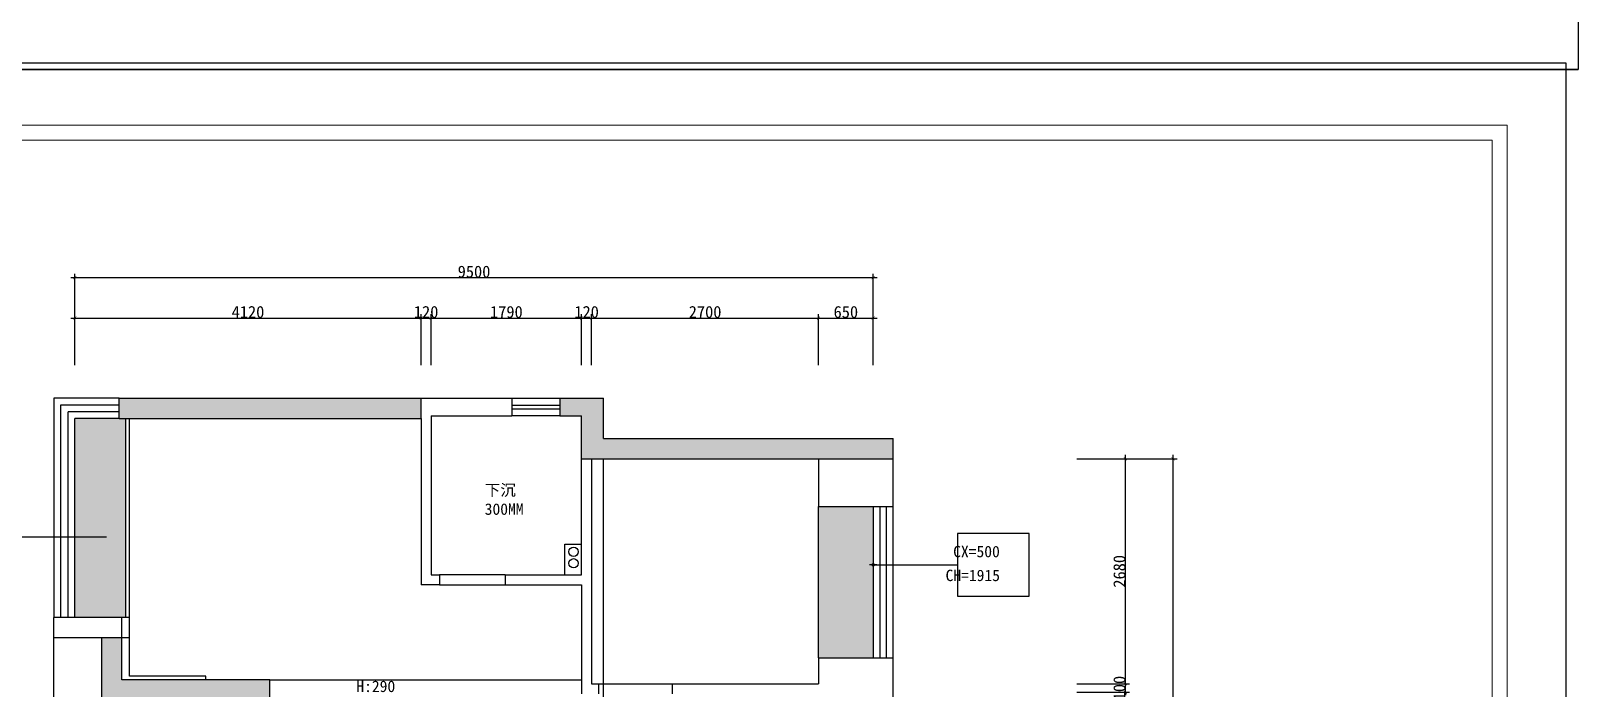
# Model space of a CAD drawing. Header units: inches. Extents: x 1174834 to 1369688, y -175882 to -108740.
# Drawn here: x 1215221 to 1233633, y -135075 to -127251 of the extents above; entities that cross this region are included whole.
import ezdxf

# ---------------------------------------------------------------- set-up
doc = ezdxf.new("R2010")
doc.units = ezdxf.units.IN
doc.header["$LTSCALE"] = 500
doc.header["$MEASUREMENT"] = 0
doc.linetypes.add('ACAD_ISO03W100', pattern=[30, 12, -18])
for name, color, linetype in [('A-01-原始墙体', 7, 'Continuous'), ('SH-尺寸标注', 32, 'Continuous'), ('TEXT', 7, 'Continuous'), ('WALL', 255, 'Continuous'), ('特细线', 251, 'Continuous')]:
    doc.layers.add(name, color=color, linetype=linetype)
doc.layers.add('填充线', color=143, linetype='Continuous', lineweight=9)
doc.styles.add('Arial', font='simhei.ttf')
doc.styles.add('HZ', font='')
doc.styles.get('HZ').set_extended_font_data('仿宋_GB2312')
doc.dimstyles.new('D_20_2.35', dxfattribs={"dimtxt": 142.857143, "dimasz": 35.714286, "dimexe": 47.619048, "dimexo": 0, "dimgap": 0, "dimtad": 1, "dimdec": 0, "dimzin": 1, "dimdsep": 46, "dimtxsty": 'Standard', "dimblk": 'ARCHTICK', "dimcen": 0.09, "dimdle": 47.619048, "dimclrd": 252, "dimclre": 252, "dimclrt": 134, "dimadec": 0, "dimazin": 0, "dimtfac": 1, "dimtdec": 4, "dimtix": 1, "dimtmove": 2, "dimatfit": 3, "dimfxl": 1, "dimtolj": 1, "dimtzin": 0, "dimarcsym": 0})
doc.dimstyles.new('FS', dxfattribs={"dimscale": 60, "dimtxt": 2, "dimasz": 0.7, "dimexe": 1, "dimexo": 0.5, "dimtad": 1, "dimdec": 0, "dimzin": 0, "dimdsep": 46, "dimtxsty": 'Arial', "dimblk1": 'DOT', "dimblk2": 'DOT', "dimsah": 1, "dimcen": 0, "dimclrd": 8, "dimclre": 8, "dimclrt": 7, "dimadec": 0, "dimazin": 0, "dimtfac": 1, "dimtdec": 0, "dimtix": 1, "dimtmove": 2, "dimatfit": 3, "dimldrblk": 'DOT', "dimfxl": 1, "dimfxlon": 1, "dimtolj": 1, "dimtzin": 0, "dimlwd": -1, "dimarcsym": 0})

# ---------------------------------------------------------------- blocks, each defined once
blk = doc.blocks.new('_ArchTick')
at = {"color": 0, "linetype": 'ByBlock', "const_width": 0.15}
blk.add_lwpolyline([(-0.5, -0.5), (0.5, 0.5)], dxfattribs=at)
blk = doc.blocks.new('*D265')
at = {"layer": 'Defpoints', "color": 0, "linetype": 'Continuous', "transparency": 16777216}
for p in [(1219864, -130669), (1215744, -131229), (1219864, -131229)]:
    blk.add_point(p, dxfattribs=at)
at = {"layer": 'SH-尺寸标注', "color": 252, "linetype": 'Continuous', "lineweight": -2, "transparency": 16777216}
for p, q in [((1215696, -130669), (1219912, -130669)), ((1215744, -131229), (1215744, -130622)), ((1219864, -131229), (1219864, -130622))]:
    blk.add_line(p, q, dxfattribs=at)
at = {"layer": 'SH-尺寸标注', "color": 252, "linetype": 'Continuous', "lineweight": -2, "transparency": 16777216, "xscale": 35.71428581050463, "yscale": 35.71428581050463, "zscale": 35.71428581050463, "rotation": 180}
blk.add_blockref('_ArchTick', (1215744, -130669), dxfattribs=at)
at = {"layer": 'SH-尺寸标注', "color": 252, "linetype": 'Continuous', "lineweight": -2, "transparency": 16777216, "xscale": 35.71428581050463, "yscale": 35.71428581050463, "zscale": 35.71428581050463}
blk.add_blockref('_ArchTick', (1219864, -130669), dxfattribs=at)
at = {"layer": 'SH-尺寸标注', "color": 134, "linetype": 'Continuous', "transparency": 16777216, "insert": (1217804, -130598), "char_height": 142.9, "attachment_point": 5}
blk.add_mtext('\\A1;4120', dxfattribs=at)
blk = doc.blocks.new('*D266')
at = {"layer": 'Defpoints', "color": 0, "linetype": 'Continuous', "transparency": 16777216}
for p in [(1219984, -130669), (1219864, -131229), (1219984, -131229)]:
    blk.add_point(p, dxfattribs=at)
at = {"layer": 'SH-尺寸标注', "color": 252, "linetype": 'Continuous', "lineweight": -2, "transparency": 16777216}
for p, q in [((1219864, -130669), (1219828, -130669)), ((1219864, -131229), (1219864, -130622)), ((1219864, -130669), (1219984, -130669)), ((1219984, -131229), (1219984, -130622)), ((1219984, -130669), (1220020, -130669))]:
    blk.add_line(p, q, dxfattribs=at)
at = {"layer": 'SH-尺寸标注', "color": 252, "linetype": 'Continuous', "lineweight": -2, "transparency": 16777216, "xscale": 35.71428581050463, "yscale": 35.71428581050463, "zscale": 35.71428581050463}
blk.add_blockref('_ArchTick', (1219864, -130669), dxfattribs=at)
at = {"layer": 'SH-尺寸标注', "color": 252, "linetype": 'Continuous', "lineweight": -2, "transparency": 16777216, "xscale": 35.71428581050463, "yscale": 35.71428581050463, "zscale": 35.71428581050463, "rotation": 180}
blk.add_blockref('_ArchTick', (1219984, -130669), dxfattribs=at)
at = {"layer": 'SH-尺寸标注', "color": 134, "linetype": 'Continuous', "transparency": 16777216, "insert": (1219924, -130598), "char_height": 142.9, "attachment_point": 5}
blk.add_mtext('\\A1;120', dxfattribs=at)
blk = doc.blocks.new('*D267')
at = {"layer": 'Defpoints', "color": 0, "linetype": 'Continuous', "transparency": 16777216}
for p in [(1221774, -130669), (1219984, -131229), (1221774, -131229)]:
    blk.add_point(p, dxfattribs=at)
at = {"layer": 'SH-尺寸标注', "color": 252, "linetype": 'Continuous', "lineweight": -2, "transparency": 16777216}
for p, q in [((1219936, -130669), (1221822, -130669)), ((1219984, -131229), (1219984, -130622)), ((1221774, -131229), (1221774, -130622))]:
    blk.add_line(p, q, dxfattribs=at)
at = {"layer": 'SH-尺寸标注', "color": 252, "linetype": 'Continuous', "lineweight": -2, "transparency": 16777216, "xscale": 35.71428581050463, "yscale": 35.71428581050463, "zscale": 35.71428581050463, "rotation": 180}
blk.add_blockref('_ArchTick', (1219984, -130669), dxfattribs=at)
at = {"layer": 'SH-尺寸标注', "color": 252, "linetype": 'Continuous', "lineweight": -2, "transparency": 16777216, "xscale": 35.71428581050463, "yscale": 35.71428581050463, "zscale": 35.71428581050463}
blk.add_blockref('_ArchTick', (1221774, -130669), dxfattribs=at)
at = {"layer": 'SH-尺寸标注', "color": 134, "linetype": 'Continuous', "transparency": 16777216, "insert": (1220879, -130598), "char_height": 142.9, "attachment_point": 5}
blk.add_mtext('\\A1;1790', dxfattribs=at)
blk = doc.blocks.new('*D268')
at = {"layer": 'Defpoints', "color": 0, "linetype": 'Continuous', "transparency": 16777216}
for p in [(1221894, -130669), (1221774, -131229), (1221894, -131229)]:
    blk.add_point(p, dxfattribs=at)
at = {"layer": 'SH-尺寸标注', "color": 252, "linetype": 'Continuous', "lineweight": -2, "transparency": 16777216}
for p, q in [((1221774, -130669), (1221738, -130669)), ((1221774, -131229), (1221774, -130622)), ((1221774, -130669), (1221894, -130669)), ((1221894, -131229), (1221894, -130622)), ((1221894, -130669), (1221930, -130669))]:
    blk.add_line(p, q, dxfattribs=at)
at = {"layer": 'SH-尺寸标注', "color": 252, "linetype": 'Continuous', "lineweight": -2, "transparency": 16777216, "xscale": 35.71428581050463, "yscale": 35.71428581050463, "zscale": 35.71428581050463}
blk.add_blockref('_ArchTick', (1221774, -130669), dxfattribs=at)
at = {"layer": 'SH-尺寸标注', "color": 252, "linetype": 'Continuous', "lineweight": -2, "transparency": 16777216, "xscale": 35.71428581050463, "yscale": 35.71428581050463, "zscale": 35.71428581050463, "rotation": 180}
blk.add_blockref('_ArchTick', (1221894, -130669), dxfattribs=at)
at = {"layer": 'SH-尺寸标注', "color": 134, "linetype": 'Continuous', "transparency": 16777216, "insert": (1221834, -130598), "char_height": 142.9, "attachment_point": 5}
blk.add_mtext('\\A1;120', dxfattribs=at)
blk = doc.blocks.new('*D269')
at = {"layer": 'Defpoints', "color": 0, "linetype": 'Continuous', "transparency": 16777216}
for p in [(1224594, -130669), (1221894, -131229), (1224594, -131229)]:
    blk.add_point(p, dxfattribs=at)
at = {"layer": 'SH-尺寸标注', "color": 252, "linetype": 'Continuous', "lineweight": -2, "transparency": 16777216}
for p, q in [((1221846, -130669), (1224642, -130669)), ((1221894, -131229), (1221894, -130622)), ((1224594, -131229), (1224594, -130622))]:
    blk.add_line(p, q, dxfattribs=at)
at = {"layer": 'SH-尺寸标注', "color": 252, "linetype": 'Continuous', "lineweight": -2, "transparency": 16777216, "xscale": 35.71428581050463, "yscale": 35.71428581050463, "zscale": 35.71428581050463, "rotation": 180}
blk.add_blockref('_ArchTick', (1221894, -130669), dxfattribs=at)
at = {"layer": 'SH-尺寸标注', "color": 252, "linetype": 'Continuous', "lineweight": -2, "transparency": 16777216, "xscale": 35.71428581050463, "yscale": 35.71428581050463, "zscale": 35.71428581050463}
blk.add_blockref('_ArchTick', (1224594, -130669), dxfattribs=at)
at = {"layer": 'SH-尺寸标注', "color": 134, "linetype": 'Continuous', "transparency": 16777216, "insert": (1223244, -130598), "char_height": 142.9, "attachment_point": 5}
blk.add_mtext('\\A1;2700', dxfattribs=at)
blk = doc.blocks.new('*D270')
at = {"layer": 'Defpoints', "color": 0, "linetype": 'Continuous', "transparency": 16777216}
for p in [(1225244, -130669), (1224594, -131229), (1225244, -131229)]:
    blk.add_point(p, dxfattribs=at)
at = {"layer": 'SH-尺寸标注', "color": 252, "linetype": 'Continuous', "lineweight": -2, "transparency": 16777216}
for p, q in [((1224546, -130669), (1225292, -130669)), ((1224594, -131229), (1224594, -130622)), ((1225244, -131229), (1225244, -130622))]:
    blk.add_line(p, q, dxfattribs=at)
at = {"layer": 'SH-尺寸标注', "color": 252, "linetype": 'Continuous', "lineweight": -2, "transparency": 16777216, "xscale": 35.71428581050463, "yscale": 35.71428581050463, "zscale": 35.71428581050463, "rotation": 180}
blk.add_blockref('_ArchTick', (1224594, -130669), dxfattribs=at)
at = {"layer": 'SH-尺寸标注', "color": 252, "linetype": 'Continuous', "lineweight": -2, "transparency": 16777216, "xscale": 35.71428581050463, "yscale": 35.71428581050463, "zscale": 35.71428581050463}
blk.add_blockref('_ArchTick', (1225244, -130669), dxfattribs=at)
at = {"layer": 'SH-尺寸标注', "color": 134, "linetype": 'Continuous', "transparency": 16777216, "insert": (1224919, -130598), "char_height": 142.9, "attachment_point": 5}
blk.add_mtext('\\A1;650', dxfattribs=at)
blk = doc.blocks.new('*D271')
at = {"layer": 'Defpoints', "color": 0, "linetype": 'Continuous', "transparency": 16777216}
for p in [(1215744, -130189), (1215744, -131229), (1225244, -131229)]:
    blk.add_point(p, dxfattribs=at)
at = {"layer": 'SH-尺寸标注', "color": 252, "linetype": 'Continuous', "lineweight": -2, "transparency": 16777216}
for p, q in [((1215744, -131229), (1215744, -130142)), ((1225244, -131229), (1225244, -130142)), ((1225292, -130189), (1215696, -130189))]:
    blk.add_line(p, q, dxfattribs=at)
at = {"layer": 'SH-尺寸标注', "color": 252, "linetype": 'Continuous', "lineweight": -2, "transparency": 16777216, "xscale": 35.71428581050463, "yscale": 35.71428581050463, "zscale": 35.71428581050463, "rotation": 180}
blk.add_blockref('_ArchTick', (1215744, -130189), dxfattribs=at)
at = {"layer": 'SH-尺寸标注', "color": 252, "linetype": 'Continuous', "lineweight": -2, "transparency": 16777216, "xscale": 35.71428581050463, "yscale": 35.71428581050463, "zscale": 35.71428581050463}
blk.add_blockref('_ArchTick', (1225244, -130189), dxfattribs=at)
at = {"layer": 'SH-尺寸标注', "color": 134, "linetype": 'Continuous', "transparency": 16777216, "insert": (1220494, -130118), "char_height": 142.9, "attachment_point": 5}
blk.add_mtext('\\A1;9500', dxfattribs=at)
blk = doc.blocks.new('*D279')
at = {"layer": 'Defpoints', "color": 0, "linetype": 'Continuous', "transparency": 16777216}
for p in [(1227669, -135025), (1227669, -135125), (1228246, -135025)]:
    blk.add_point(p, dxfattribs=at)
at = {"layer": 'SH-尺寸标注', "color": 252, "linetype": 'Continuous', "lineweight": -2, "transparency": 16777216}
for p, q in [((1227669, -135025), (1228294, -135025)), ((1227669, -135125), (1228294, -135125)), ((1228246, -135025), (1228246, -134990)), ((1228246, -135125), (1228246, -135025)), ((1228246, -135125), (1228246, -135161))]:
    blk.add_line(p, q, dxfattribs=at)
at = {"layer": 'SH-尺寸标注', "color": 252, "linetype": 'Continuous', "lineweight": -2, "transparency": 16777216, "xscale": 35.71428581050463, "yscale": 35.71428581050463, "zscale": 35.71428581050463}
for p, rotation in [((1228246, -135025), 270), ((1228246, -135125), 90)]:
    blk.add_blockref('_ArchTick', p, dxfattribs=dict(at, rotation=rotation))
at = {"layer": 'SH-尺寸标注', "color": 134, "linetype": 'Continuous', "transparency": 16777216, "insert": (1228175, -135075), "char_height": 142.9, "attachment_point": 5, "rotation": 90}
blk.add_mtext('\\A1;100', dxfattribs=at)
blk = doc.blocks.new('*D280')
at = {"layer": 'Defpoints', "color": 0, "linetype": 'Continuous', "transparency": 16777216}
for p in [(1227669, -132345), (1228246, -132345), (1227669, -135025)]:
    blk.add_point(p, dxfattribs=at)
at = {"layer": 'SH-尺寸标注', "color": 252, "linetype": 'Continuous', "lineweight": -2, "transparency": 16777216}
for p, q in [((1227669, -132345), (1228294, -132345)), ((1228246, -135073), (1228246, -132298)), ((1227669, -135025), (1228294, -135025))]:
    blk.add_line(p, q, dxfattribs=at)
at = {"layer": 'SH-尺寸标注', "color": 252, "linetype": 'Continuous', "lineweight": -2, "transparency": 16777216, "xscale": 35.71428581050463, "yscale": 35.71428581050463, "zscale": 35.71428581050463}
for p, rotation in [((1228246, -132345), 90), ((1228246, -135025), 270)]:
    blk.add_blockref('_ArchTick', p, dxfattribs=dict(at, rotation=rotation))
at = {"layer": 'SH-尺寸标注', "color": 134, "linetype": 'Continuous', "transparency": 16777216, "insert": (1228175, -133685), "char_height": 142.9, "attachment_point": 5, "rotation": 90}
blk.add_mtext('\\A1;2680', dxfattribs=at)
blk = doc.blocks.new('*D281')
at = {"layer": 'Defpoints', "color": 0, "linetype": 'Continuous', "transparency": 16777216}
for p in [(1227669, -132345), (1227669, -141745), (1228812, -141745)]:
    blk.add_point(p, dxfattribs=at)
at = {"layer": 'SH-尺寸标注', "color": 252, "linetype": 'Continuous', "lineweight": -2, "transparency": 16777216}
for p, q in [((1227669, -132345), (1228860, -132345)), ((1228812, -132298), (1228812, -141793)), ((1227669, -141745), (1228860, -141745))]:
    blk.add_line(p, q, dxfattribs=at)
at = {"layer": 'SH-尺寸标注', "color": 252, "linetype": 'Continuous', "lineweight": -2, "transparency": 16777216, "xscale": 35.71428581050463, "yscale": 35.71428581050463, "zscale": 35.71428581050463}
for p, rotation in [((1228812, -132345), 90), ((1228812, -141745), 270)]:
    blk.add_blockref('_ArchTick', p, dxfattribs=dict(at, rotation=rotation))
at = {"layer": 'SH-尺寸标注', "color": 134, "linetype": 'Continuous', "transparency": 16777216, "insert": (1228741, -137045), "char_height": 142.9, "attachment_point": 5, "rotation": 90}
blk.add_mtext('\\A1;9400', dxfattribs=at)
blk = doc.blocks.new('DOT')
at = {"color": 0}
blk.add_line((-1, 0), (1, 0), dxfattribs=at)
at = {"color": 0, "const_width": 0.5}
blk.add_lwpolyline([(-0.25, 0, 1), (0.25, 0, 1)], format="xyb", close=True, dxfattribs=at)
blk = doc.blocks.new('JNNJ')
at = {"layer": 'WALL', "color": 8, "ltscale": 0.5}
for p, q in [((283797, -80914), (283797, -98160)), ((308185, -80914), (283797, -80914)), ((283797, -98160), (308185, -98160)), ((308185, -98160), (283797, -98160))]:
    blk.add_line(p, q, dxfattribs=at)
at = {"layer": '填充线'}
for p, q in [((284431, -81588), (307456, -81588)), ((284431, -97537), (284431, -81588)), ((284594, -81751), (284594, -97374)), ((307293, -81751), (284594, -81751))]:
    blk.add_line(p, q, dxfattribs=at)
blk = doc.blocks.new('HHYT')
blk.add_blockref('JNNJ', (99287, -17246))

msp = doc.modelspace()

# ---------------------------------------------------------------- hatches: boundary and pattern name
h = msp.add_hatch()
h.set_pattern_fill('AR-CONC', color=256, scale=40)
h.set_pattern_definition([(50, (-67546.2, 29282.08), (286.904073, -25.100854), [30, -330]), (355, (-67546.2, 29282.08), (-55.500533, 300.876853), [24, -264]), (100.451444, (-67522.29, 29279.99), (231.40354, 275.775996), [25.49608, -280.456845]), (46.1842, (-67546.2, 29362.08), (426.89653, -66.20771), [45, -495]), (96.635635, (-67510.6, 29356.56), (373.86478, 389.64744), [38.24414, -420.6855]), (351.184164, (-67546.2, 29362.08), (373.86478, 389.64744), [36, -396]), (21, (-67506.2, 29342.08), (238.76282, -161.047556), [30, -330]), (326, (-67506.2, 29342.08), (97.32613, 290.06002), [24, -264]), (71.451445, (-67486.3, 29328.66), (336.08895, 129.01246), [25.496076, -280.456845]), (37.5, (-67546.19, 29282.08), (4.863942, 133.1575415), [0, -260.8, 0, -268, 0, -265]), (7.5, (-67546.2, 29282.08), (105.227815, 157.764685), [0, -152.8, 0, -254.8, 0, -101]), (327.5, (-67635.39, 29282.08), (213.5289745, -9.021949), [0, -100, 0, -312, 0, -414]), (317.5, (-67675.4, 29282.08), (233.274468, 40.041993), [0, -130, 0, -207.2, 0, -294])])
h.paths.add_polyline_path([(1225243.9, -132915.3), (1224593.9, -132915.3), (1224593.9, -134715.3), (1225243.9, -134715.3)])
h.paths.add_polyline_path([(1225243.9, -135488.3), (1224593.9, -135488.3), (1224593.9, -136188.3), (1225243.9, -136188.3)])
h.paths.add_polyline_path([(1225203.9, -138955.3), (1224574.9, -138955.3), (1224574.9, -139925.3), (1225203.9, -139925.3)])
h.paths.add_polyline_path([(1216349.5, -131865.3), (1216271.3, -131865.3), (1215743.9, -131865.3), (1215743.9, -134235.3), (1216349.5, -134235.3)])
at = {"layer": '特细线'}
h = msp.add_hatch(color=256, dxfattribs=at)
h.dxf.hatch_style = 1
h.paths.add_polyline_path([(1216271.3, -131625.3), (1219863.9, -131625.3), (1219863.9, -131865.3), (1216393.9, -131865.3), (1216271.3, -131865.3)])
h = msp.add_hatch(color=256, dxfattribs=at)
h.dxf.hatch_style = 1
h.paths.add_polyline_path([(1221773.9, -131835.3), (1221513.9, -131835.3), (1221513.9, -131625.3), (1222033.9, -131625.3), (1222033.9, -132105.3), (1225483.9, -132105.3), (1225483.9, -132345.3), (1221773.9, -132345.3)])
h = msp.add_hatch(color=256, dxfattribs=at)
h.dxf.hatch_style = 1
h.paths.add_polyline_path([(1216063.9, -134475.3), (1216303.9, -134475.3), (1216303.9, -134975.3), (1217303.9, -134975.3), (1218063.9, -134975.3), (1218063.9, -135235.3), (1217303.9, -135235.3), (1217303.9, -135902.3), (1217043.9, -135902.3), (1217043.9, -135235.3), (1216063.9, -135235.3)])

# ---------------------------------------------------------------- linework, layer by layer
at = {"color": 3}
for p, q in [((1216349.5, -134235.3), (1216349.5, -131865.3)), ((1216303.9, -134975.3), (1216303.9, -134235.3)), ((1217303.9, -134975.3), (1216303.9, -134975.3))]:
    msp.add_line(p, q, dxfattribs=at)
at = {"color": 147, "linetype": 'ACAD_ISO03W100', "ltscale": 3}
for p, q in [((1222033.9, -136625.3), (1222033.9, -132345.3)), ((1218063.9, -134975.3), (1221773.9, -134975.3))]:
    msp.add_line(p, q, dxfattribs=at)
at = {"color": 7, "ltscale": 5, "true_color": 0xffffff, "const_width": 1}
msp.add_lwpolyline([(1227083.9, -141985.3), (1215493.9, -141985.3), (1215493.9, -131625.3), (1222033.9, -131625.3), (1222033.9, -132105.3), (1225483.9, -132105.3), (1225483.9, -136428.3), (1224813.9, -136428.3), (1224813.9, -138715.3), (1225443.9, -138715.3), (1225443.9, -139925.3), (1227083.9, -139925.3), (1227083.9, -141985.3)], dxfattribs=at)
at = {"color": 147, "linetype": 'ACAD_ISO03W100', "ltscale": 3}
msp.add_lwpolyline([(1227100.1, -133235.3), (1226247.4, -133235.3), (1226247.4, -133980.2), (1227100.1, -133980.2)], close=True, dxfattribs=at)
at = {"color": 3}
for centre in [(1221678.3, -133452.1), (1221678.3, -133589.4)]:
    msp.add_circle(centre, 55, dxfattribs=at)
at = {"layer": 'A-01-原始墙体', "color": 4}
for p, q in [((1216271.3, -131625.3), (1220943.9, -131625.3)), ((1216271.3, -131865.3), (1216271.3, -131625.3)), ((1219863.9, -131865.3), (1219863.9, -131625.3)), ((1220943.9, -131625.3), (1220943.9, -131835.3)), ((1221513.9, -131625.3), (1221513.9, -131835.3)), ((1221513.9, -131625.3), (1222033.9, -131625.3)), ((1222033.9, -132105.3), (1222033.9, -131625.3)), ((1216271.3, -131865.3), (1216393.9, -131865.3)), ((1216393.9, -131865.3), (1219863.9, -131865.3)), ((1219863.9, -131865.3), (1219863.9, -133845.3)), ((1219983.9, -131835.3), (1219983.9, -133725.3)), ((1219983.9, -131835.3), (1220943.9, -131835.3)), ((1221513.9, -131835.3), (1221773.9, -131835.3)), ((1221773.9, -133725.3), (1221773.9, -131835.3)), ((1222033.9, -132105.3), (1225483.9, -132105.3)), ((1225483.9, -132915.3), (1225483.9, -132105.3)), ((1221773.9, -132345.3), (1225483.9, -132345.3)), ((1221893.9, -132345.3), (1221893.9, -135025.3)), ((1224593.9, -132345.3), (1224593.9, -132915.3)), ((1224593.9, -132915.3), (1225483.9, -132915.3)), ((1221573.9, -133362.2), (1221773.9, -133362.2)), ((1221573.9, -133725.3), (1221573.9, -133362.2)), ((1220083.9, -133845.3), (1219863.9, -133845.3)), ((1219983.9, -133725.3), (1220083.9, -133725.3)), ((1220083.9, -133725.3), (1220083.9, -133845.3)), ((1220863.9, -133725.3), (1220863.9, -133845.3)), ((1220863.9, -133725.3), (1221773.9, -133725.3)), ((1220863.9, -133845.3), (1221773.9, -133845.3)), ((1221773.9, -133845.3), (1221773.9, -135145.3)), ((1216393.9, -134235.3), (1215493.9, -134235.3)), ((1215493.9, -134475.3), (1215493.9, -134235.3)), ((1216393.9, -134935.3), (1216393.9, -134235.3)), ((1216393.9, -134475.3), (1215493.9, -134475.3)), ((1215493.9, -135795.3), (1215493.9, -134475.3)), ((1216063.9, -135555.3), (1216063.9, -134475.3)), ((1224593.9, -134715.3), (1224593.9, -135025.3)), ((1224593.9, -134715.3), (1225243.9, -134715.3)), ((1225243.9, -134715.3), (1225483.9, -134715.3)), ((1225483.9, -135488.3), (1225483.9, -134715.3)), ((1217303.9, -134935.3), (1216393.9, -134935.3)), ((1217303.9, -134975.3), (1217303.9, -134935.3)), ((1218063.9, -134975.3), (1217303.9, -134975.3)), ((1218063.9, -135235.3), (1218063.9, -134975.3)), ((1221893.9, -135025.3), (1221973.9, -135025.3)), ((1221973.9, -135025.3), (1221973.9, -135145.3)), ((1222853.9, -135025.3), (1222853.9, -135145.3)), ((1222853.9, -135025.3), (1224593.9, -135025.3))]:
    msp.add_line(p, q, dxfattribs=at)
at = {"layer": '特细线'}
for p, q in [((1215493.9, -131625.3), (1215493.9, -134235.3)), ((1216271.3, -131625.3), (1215493.9, -131625.3)), ((1220943.9, -131625.3), (1221513.9, -131625.3)), ((1215573.9, -131705.3), (1215573.9, -134235.3)), ((1216271.3, -131705.3), (1215573.9, -131705.3)), ((1215663.9, -134235.3), (1215663.9, -131785.3)), ((1216271.3, -131785.3), (1215663.9, -131785.3)), ((1220943.9, -131705.3), (1221513.9, -131705.3)), ((1221513.9, -131755.3), (1220943.9, -131755.3)), ((1215743.9, -134235.3), (1215743.9, -131865.3)), ((1216271.3, -131865.3), (1215743.9, -131865.3)), ((1216393.9, -134235.3), (1216393.9, -131865.3)), ((1221513.9, -131835.3), (1220943.9, -131835.3)), ((1224593.9, -134715.3), (1224593.9, -132915.3)), ((1225243.9, -132915.3), (1225243.9, -134715.3)), ((1225323.9, -132915.3), (1225323.9, -134715.3)), ((1225403.9, -134715.3), (1225403.9, -132915.3)), ((1225483.9, -134715.3), (1225483.9, -132915.3)), ((1220863.9, -133725.3), (1220083.9, -133725.3)), ((1220083.9, -133845.3), (1220863.9, -133845.3)), ((1221973.9, -135025.3), (1222853.9, -135025.3))]:
    msp.add_line(p, q, dxfattribs=at)

# ---------------------------------------------------------------- block references
at = {"xscale": -1.1, "yscale": 1.1, "zscale": 1.1}
for p in [(1655024.9, -764), (1654880.1, -19653.9)]:
    msp.add_blockref('HHYT', p, dxfattribs=at)

# ---------------------------------------------------------------- texts
at = {"layer": 'TEXT', "style": 'HZ'}
for s, p in [('CX=500', (1226196.1, -133517.7)), ('CH=1915', (1226105.5, -133801.7))]:
    msp.add_text(s, height=136, dxfattribs=at).set_placement(p)
at = {"layer": 'TEXT', "char_height": 136, "width": 763.454, "attachment_point": 1, "style": 'HZ'}
for s, insert in [('下沉300MM', (1220621.2, -132649.6)), ('H:290\\PW:260', (1219093.6, -134986.6))]:
    msp.add_mtext(s, dxfattribs=dict(at, insert=insert))

# ---------------------------------------------------------------- dimensions: what is measured, and where the dimension line sits
at = {"layer": 'SH-尺寸标注', "color": 252, "linetype": 'Continuous'}
for p1, p2, distance, picture, middle in [((1225243.9, -131228.5), (1215743.9, -131228.5), -1039.3, '*D271', (1220493.9, -130117.8)), ((1227668.8, -132345.3), (1227668.8, -141745.3), 1143.4, '*D281', (1228740.7, -137045.3))]:
    dim = msp.add_aligned_dim(p1=p1, p2=p2, distance=distance, dimstyle='D_20_2.35', dxfattribs=at)
    dim.commit()
    dim.dimension.update_dxf_attribs({"geometry": picture, "text_midpoint": middle})
for base, p1, p2, angle, picture, middle in [((1219863.9, -130669.4), (1215743.9, -131228.5), (1219863.9, -131228.5), 0, '*D265', (1217803.9, -130597.9)), ((1219983.9, -130669.4), (1219863.9, -131228.5), (1219983.9, -131228.5), 0, '*D266', (1219923.9, -130597.9)), ((1221773.9, -130669.4), (1219983.9, -131228.5), (1221773.9, -131228.5), 0, '*D267', (1220878.9, -130597.9)), ((1221893.9, -130669.4), (1221773.9, -131228.5), (1221893.9, -131228.5), 0, '*D268', (1221833.9, -130597.9)), ((1224593.9, -130669.4), (1221893.9, -131228.5), (1224593.9, -131228.5), 0, '*D269', (1223243.9, -130597.9)), ((1225243.9, -130669.4), (1224593.9, -131228.5), (1225243.9, -131228.5), 0, '*D270', (1224918.9, -130597.9)), ((1228246.2, -132345.3), (1227668.8, -135025.3), (1227668.8, -132345.3), 270, '*D280', (1228174.8, -133685.3)), ((1228246.2, -135025.3), (1227668.8, -135125.3), (1227668.8, -135025.3), 270, '*D279', (1228174.8, -135075.3))]:
    dim = msp.add_linear_dim(base=base, p1=p1, p2=p2, angle=angle, dimstyle='D_20_2.35', dxfattribs=at)
    dim.commit()
    dim.dimension.update_dxf_attribs({"geometry": picture, "text_midpoint": middle})

# ---------------------------------------------------------------- leaders
at = {"color": 3}
msp.add_leader([(1225243.9, -133607.7), (1226247.4, -133607.7)], dimstyle='FS', override={"dimgap": 0.625, "dimtad": 0, "dimldrblk": 'DOT', "dimfxl": 180}, dxfattribs=at)
at = {"layer": 'SH-尺寸标注', "color": 252, "linetype": 'Continuous'}
msp.add_leader([(1216121.6, -133278.2), (1212977.5, -133278.2)], dimstyle='D_20_2.35', dxfattribs=at)

doc.saveas('drawing.dxf')
